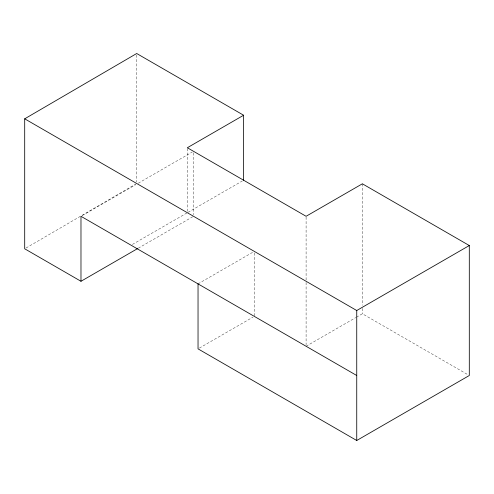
<?xml version="1.0" encoding="UTF-8"?>
<svg xmlns="http://www.w3.org/2000/svg" width="494" height="494" viewBox="0 0 494 494"><rect width="100%" height="100%" fill="white"/><g stroke="black" fill="none" stroke-linecap="round" stroke-linejoin="round"><path stroke-width="0.37" stroke-dasharray="2.47 1.85" d="M26.034 248.013L81.362 215.742M82.029 215.353L136.029 183.867M82.313 215.526L135.591 184.762M138.258 183.225L192.203 152.078M132.392 244.45L186.683 213.105M188.004 212.34L242.301 180.995M138.258 248.21L192.87 216.681M198.038 283.877L253.657 251.767M199.36 348.097L252.99 317.136M306.095 346.263L355.748 317.593M356.415 317.21L362.374 313.77L467.966 374.736M362.374 183.799L362.374 305.311M362.374 308.392L362.374 313.77M306.095 217.064L306.095 281.666M306.095 282.432L306.095 344.726M254.317 252.916L254.317 316.37M193.537 152.837L193.537 214.767M187.343 148.503L187.343 211.191M136.696 55.044L136.696 181.94"/><path stroke-width="0.74" d="M137.591 248.593L80.979 281.277L24.7 248.791L24.7 118.819L136.696 53.506L243.622 115.244L243.622 180.23M243.622 115.244L187.343 147.737L306.095 216.292L362.374 183.799L469.3 245.537L469.3 375.508L356.742 440.494L198.038 348.863L198.038 283.877M24.7 118.819L356.742 310.522L469.3 245.537M356.742 375.508L80.979 216.298L80.979 281.277M356.742 310.522L356.742 440.494"/></g></svg>
